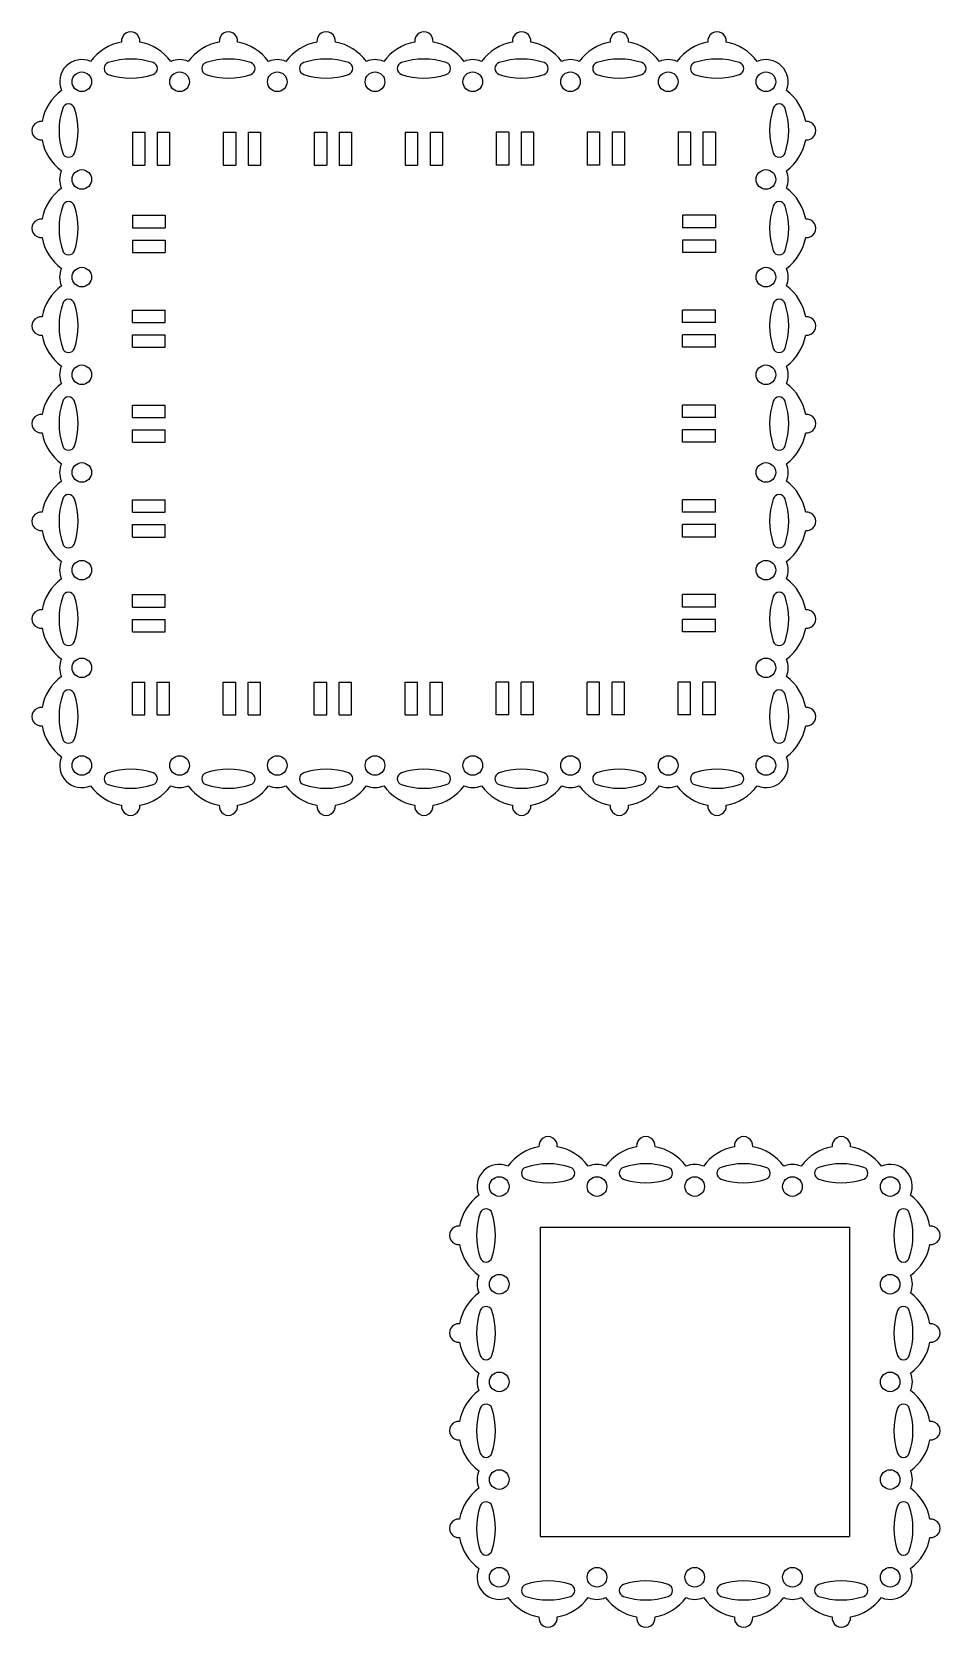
# Model space of a CAD drawing. Extents: x -354 to 222, y -54 to 209.
# Drawn here: x -353.8 to -207.2, y -50.7 to 207 of the extents above; entities that cross this region are included whole.
import ezdxf

# ---------------------------------------------------------------- set-up
doc = ezdxf.new("R2010")
doc.units = 0
doc.layers.get('0').update_dxf_attribs({"linetype": 'CONTINUOUS'})

msp = doc.modelspace()

# ---------------------------------------------------------------- linework, layer by layer
for p, q in [((-337.561151, 190.800518), (-337.561151, 185.500518)), ((-337.561151, 190.800518), (-335.561151, 190.800518)), ((-335.561151, 190.800518), (-335.561151, 185.500518)), ((-333.561151, 190.800518), (-333.561151, 185.500518)), ((-333.561151, 190.800518), (-331.561151, 190.800518)), ((-331.561151, 190.800518), (-331.561151, 185.500518)), ((-322.882825, 190.800518), (-322.882825, 185.500518)), ((-322.882825, 190.800518), (-320.882825, 190.800518)), ((-320.882825, 190.800518), (-320.882825, 185.500518)), ((-318.882825, 190.800518), (-318.882825, 185.500518)), ((-318.882825, 190.800518), (-316.882825, 190.800518)), ((-316.882825, 190.800518), (-316.882825, 185.500518)), ((-308.198659, 190.800518), (-308.198659, 185.500518)), ((-308.198659, 190.800518), (-306.198659, 190.800518)), ((-306.198659, 190.800518), (-306.198659, 185.500518)), ((-304.198659, 190.800518), (-304.198659, 185.500518)), ((-304.198659, 190.800518), (-302.198659, 190.800518)), ((-302.198659, 190.800518), (-302.198659, 185.500518)), ((-293.514493, 190.800518), (-293.514493, 185.500518)), ((-293.514493, 190.800518), (-291.514493, 190.800518)), ((-291.514493, 190.800518), (-291.514493, 185.500518)), ((-289.514493, 190.800518), (-289.514493, 185.500518)), ((-289.514493, 190.800518), (-287.514493, 190.800518)), ((-287.514493, 190.800518), (-287.514493, 185.500518)), ((-278.818663, 190.800518), (-278.818663, 185.500518)), ((-276.818663, 190.800518), (-278.818663, 190.800518)), ((-276.818663, 190.800518), (-276.818663, 185.500518)), ((-274.818663, 190.800518), (-274.818663, 185.500518)), ((-272.818663, 190.800518), (-274.818663, 190.800518)), ((-272.818663, 190.800518), (-272.818663, 185.500518)), ((-264.134497, 190.800518), (-264.134497, 185.500518)), ((-262.134497, 190.800518), (-264.134497, 190.800518)), ((-262.134497, 190.800518), (-262.134497, 185.500518)), ((-260.134497, 190.800518), (-260.134497, 185.500518)), ((-258.134497, 190.800518), (-260.134497, 190.800518)), ((-258.134497, 190.800518), (-258.134497, 185.500518)), ((-249.456171, 190.800518), (-249.456171, 185.500518)), ((-247.456171, 190.800518), (-249.456171, 190.800518)), ((-247.456171, 190.800518), (-247.456171, 185.500518)), ((-245.456171, 190.800518), (-245.456171, 185.500518)), ((-243.456171, 190.800518), (-245.456171, 190.800518)), ((-243.456171, 190.800518), (-243.456171, 185.500518)), ((-337.561151, 185.500518), (-335.561151, 185.500518)), ((-333.561151, 185.500518), (-331.561151, 185.500518)), ((-322.882825, 185.500518), (-320.882825, 185.500518)), ((-318.882825, 185.500518), (-316.882825, 185.500518)), ((-308.198659, 185.500518), (-306.198659, 185.500518)), ((-304.198659, 185.500518), (-302.198659, 185.500518)), ((-293.514493, 185.500518), (-291.514493, 185.500518)), ((-289.514493, 185.500518), (-287.514493, 185.500518)), ((-276.818663, 185.500518), (-278.818663, 185.500518)), ((-272.818663, 185.500518), (-274.818663, 185.500518)), ((-262.134497, 185.500518), (-264.134497, 185.500518)), ((-258.134497, 185.500518), (-260.134497, 185.500518)), ((-247.456171, 185.500518), (-249.456171, 185.500518)), ((-243.456171, 185.500518), (-245.456171, 185.500518)), ((-337.561151, 177.385118), (-332.261151, 177.385118)), ((-337.561151, 177.385118), (-337.561151, 175.385118)), ((-337.561151, 175.385118), (-332.261151, 175.385118)), ((-332.261151, 177.385118), (-332.261151, 175.385118)), ((-243.456171, 177.385118), (-248.756171, 177.385118)), ((-248.756171, 177.385118), (-248.756171, 175.385118)), ((-243.456171, 175.385118), (-248.756171, 175.385118)), ((-243.456171, 177.385118), (-243.456171, 175.385118)), ((-337.561151, 173.385118), (-332.261151, 173.385118)), ((-337.561151, 173.385118), (-337.561151, 171.385118)), ((-332.261151, 173.385118), (-332.261151, 171.385118)), ((-248.756171, 173.385118), (-248.756171, 171.385118)), ((-243.456171, 173.385118), (-248.756171, 173.385118)), ((-243.456171, 173.385118), (-243.456171, 171.385118)), ((-337.561151, 171.385118), (-332.261151, 171.385118)), ((-243.456171, 171.385118), (-248.756171, 171.385118)), ((-337.561151, 162.059287), (-332.261151, 162.059287)), ((-337.561151, 160.059287), (-337.561151, 162.059287)), ((-337.561151, 160.059287), (-332.261151, 160.059287)), ((-332.261151, 160.059287), (-332.261151, 162.059287)), ((-243.456171, 162.059287), (-248.756171, 162.059287)), ((-248.756171, 160.059287), (-248.756171, 162.059287)), ((-243.456171, 160.059287), (-248.756171, 160.059287)), ((-243.456171, 160.059287), (-243.456171, 162.059287)), ((-337.561151, 158.059287), (-332.261151, 158.059287)), ((-337.561151, 156.059287), (-337.561151, 158.059287)), ((-332.261151, 156.059287), (-332.261151, 158.059287)), ((-243.456171, 158.059287), (-248.756171, 158.059287)), ((-248.756171, 156.059287), (-248.756171, 158.059287)), ((-243.456171, 156.059287), (-243.456171, 158.059287)), ((-337.561151, 156.059287), (-332.261151, 156.059287)), ((-243.456171, 156.059287), (-248.756171, 156.059287)), ((-337.561151, 144.733457), (-337.561151, 146.733457)), ((-337.561151, 146.733457), (-332.261151, 146.733457)), ((-337.561151, 144.733457), (-332.261151, 144.733457)), ((-332.261151, 144.733457), (-332.261151, 146.733457)), ((-248.756171, 144.733457), (-248.756171, 146.733457)), ((-243.456171, 146.733457), (-248.756171, 146.733457)), ((-243.456171, 144.733457), (-248.756171, 144.733457)), ((-243.456171, 144.733457), (-243.456171, 146.733457)), ((-337.561151, 142.733457), (-332.261151, 142.733457)), ((-337.561151, 140.733457), (-337.561151, 142.733457)), ((-332.261151, 140.733457), (-332.261151, 142.733457)), ((-243.456171, 142.733457), (-248.756171, 142.733457)), ((-248.756171, 140.733457), (-248.756171, 142.733457)), ((-243.456171, 140.733457), (-243.456171, 142.733457)), ((-337.561151, 140.733457), (-332.261151, 140.733457)), ((-243.456171, 140.733457), (-248.756171, 140.733457)), ((-337.561151, 131.419291), (-332.261151, 131.419291)), ((-337.561151, 129.419291), (-337.561151, 131.419291)), ((-332.261151, 129.419291), (-332.261151, 131.419291)), ((-243.456171, 131.419291), (-248.756171, 131.419291)), ((-248.756171, 129.419291), (-248.756171, 131.419291)), ((-243.456171, 129.419291), (-243.456171, 131.419291)), ((-337.561151, 129.419291), (-332.261151, 129.419291)), ((-243.456171, 129.419291), (-248.756171, 129.419291)), ((-337.561151, 127.419291), (-332.261151, 127.419291)), ((-337.561151, 125.419291), (-337.561151, 127.419291)), ((-332.261151, 125.419291), (-332.261151, 127.419291)), ((-243.456171, 127.419291), (-248.756171, 127.419291)), ((-248.756171, 125.419291), (-248.756171, 127.419291)), ((-243.456171, 125.419291), (-243.456171, 127.419291)), ((-337.561151, 125.419291), (-332.261151, 125.419291)), ((-243.456171, 125.419291), (-248.756171, 125.419291)), ((-337.561151, 116.110965), (-332.261151, 116.110965)), ((-337.561151, 114.110965), (-337.561151, 116.110965)), ((-332.261151, 114.110965), (-332.261151, 116.110965)), ((-243.456171, 116.110965), (-248.756171, 116.110965)), ((-248.756171, 114.110965), (-248.756171, 116.110965)), ((-243.456171, 114.110965), (-243.456171, 116.110965)), ((-337.561151, 114.110965), (-332.261151, 114.110965)), ((-243.456171, 114.110965), (-248.756171, 114.110965)), ((-337.561151, 112.110965), (-332.261151, 112.110965)), ((-337.561151, 110.110965), (-337.561151, 112.110965)), ((-332.261151, 110.110965), (-332.261151, 112.110965)), ((-243.456171, 112.110965), (-248.756171, 112.110965)), ((-248.756171, 110.110965), (-248.756171, 112.110965)), ((-243.456171, 110.110965), (-243.456171, 112.110965)), ((-337.561151, 110.110965), (-332.261151, 110.110965)), ((-243.456171, 110.110965), (-248.756171, 110.110965)), ((-337.561151, 101.995491), (-335.561151, 101.995491)), ((-337.561151, 96.695491), (-337.561151, 101.995491)), ((-335.561151, 96.695491), (-335.561151, 101.995491)), ((-333.561151, 101.995491), (-331.561151, 101.995491)), ((-333.561151, 96.695491), (-333.561151, 101.995491)), ((-331.561151, 96.695491), (-331.561151, 101.995491)), ((-322.882825, 101.995491), (-320.882825, 101.995491)), ((-322.882825, 96.695491), (-322.882825, 101.995491)), ((-320.882825, 96.695491), (-320.882825, 101.995491)), ((-318.882825, 101.995491), (-316.882825, 101.995491)), ((-318.882825, 96.695491), (-318.882825, 101.995491)), ((-316.882825, 96.695491), (-316.882825, 101.995491)), ((-308.198659, 101.995491), (-306.198659, 101.995491)), ((-308.198659, 96.695491), (-308.198659, 101.995491)), ((-306.198659, 96.695491), (-306.198659, 101.995491)), ((-304.198659, 101.995491), (-302.198659, 101.995491)), ((-304.198659, 96.695491), (-304.198659, 101.995491)), ((-302.198659, 96.695491), (-302.198659, 101.995491)), ((-293.514493, 101.995491), (-291.514493, 101.995491)), ((-293.514493, 96.695491), (-293.514493, 101.995491)), ((-291.514493, 96.695491), (-291.514493, 101.995491)), ((-289.514493, 101.995491), (-287.514493, 101.995491)), ((-289.514493, 96.695491), (-289.514493, 101.995491)), ((-287.514493, 96.695491), (-287.514493, 101.995491)), ((-276.818663, 101.995491), (-278.818663, 101.995491)), ((-278.818663, 96.695491), (-278.818663, 101.995491)), ((-276.818663, 96.695491), (-276.818663, 101.995491)), ((-272.818663, 101.995491), (-274.818663, 101.995491)), ((-274.818663, 96.695491), (-274.818663, 101.995491)), ((-272.818663, 96.695491), (-272.818663, 101.995491)), ((-262.134497, 101.995491), (-264.134497, 101.995491)), ((-264.134497, 96.695491), (-264.134497, 101.995491)), ((-262.134497, 96.695491), (-262.134497, 101.995491)), ((-258.134497, 101.995491), (-260.134497, 101.995491)), ((-260.134497, 96.695491), (-260.134497, 101.995491)), ((-258.134497, 96.695491), (-258.134497, 101.995491)), ((-247.456171, 101.995491), (-249.456171, 101.995491)), ((-249.456171, 96.695491), (-249.456171, 101.995491)), ((-247.456171, 96.695491), (-247.456171, 101.995491)), ((-243.456171, 101.995491), (-245.456171, 101.995491)), ((-245.456171, 96.695491), (-245.456171, 101.995491)), ((-243.456171, 96.695491), (-243.456171, 101.995491)), ((-337.561151, 96.695491), (-335.561151, 96.695491)), ((-333.561151, 96.695491), (-331.561151, 96.695491)), ((-322.882825, 96.695491), (-320.882825, 96.695491)), ((-318.882825, 96.695491), (-316.882825, 96.695491)), ((-308.198659, 96.695491), (-306.198659, 96.695491)), ((-304.198659, 96.695491), (-302.198659, 96.695491)), ((-293.514493, 96.695491), (-291.514493, 96.695491)), ((-289.514493, 96.695491), (-287.514493, 96.695491)), ((-276.818663, 96.695491), (-278.818663, 96.695491)), ((-272.818663, 96.695491), (-274.818663, 96.695491)), ((-262.134497, 96.695491), (-264.134497, 96.695491)), ((-258.134497, 96.695491), (-260.134497, 96.695491)), ((-247.456171, 96.695491), (-249.456171, 96.695491)), ((-243.456171, 96.695491), (-245.456171, 96.695491)), ((-271.759814, 13.924902), (-271.759814, -36.012027)), ((-271.759814, 13.924902), (-221.822885, 13.924902)), ((-221.822885, 13.924902), (-221.822885, -36.012027)), ((-271.759814, -36.012027), (-221.822885, -36.012027))]:
    msp.add_line(p, q)
for centre in [(-345.723349, 198.948145), (-329.947724, 198.948145), (-314.172099, 198.948145), (-298.396474, 198.948145), (-282.620848, 198.948145), (-266.845223, 198.948145), (-251.069598, 198.948145), (-235.293973, 198.948145), (-345.723349, 183.17252), (-235.293973, 183.17252), (-345.723349, 167.396895), (-235.293973, 167.396895), (-345.723349, 151.621269), (-235.293973, 151.621269), (-345.723349, 135.845644), (-235.293973, 135.845644), (-345.723349, 120.070019), (-235.293973, 120.070019), (-345.723349, 104.294394), (-235.293973, 104.294394), (-345.723349, 88.518769), (-329.947724, 88.518769), (-314.172099, 88.518769), (-298.396474, 88.518769), (-282.620848, 88.518769), (-266.845223, 88.518769), (-251.069598, 88.518769), (-235.293973, 88.518769), (-278.3426, 20.507688), (-262.566975, 20.507688), (-246.79135, 20.507688), (-231.015724, 20.507688), (-215.240099, 20.507688), (-278.3426, 4.732063), (-215.240099, 4.732063), (-278.3426, -11.043562), (-215.240099, -11.043562), (-278.3426, -26.819188), (-215.240099, -26.819188), (-278.3426, -42.594813), (-262.566975, -42.594813), (-246.79135, -42.594813), (-231.015724, -42.594813), (-215.240099, -42.594813)]:
    msp.add_circle(centre, 1.582786)
for centre, radius, start, end in [((-337.835537, 205.512855), 1.493279, 354.694801, 185.305199), ((-322.059911, 205.512855), 1.493279, 354.694801, 185.305199), ((-306.284286, 205.512855), 1.493279, 354.694801, 185.305199), ((-290.508661, 205.512855), 1.493279, 354.694801, 185.305199), ((-274.733036, 205.512855), 1.493279, 354.694801, 185.305199), ((-258.95741, 205.512855), 1.493279, 354.694801, 185.305199), ((-243.181785, 205.512855), 1.493279, 354.694801, 185.305199), ((-337.835537, 197.43767), 8.075186, 100.610398, 143.455798), ((-337.835537, 197.43767), 8.075186, 36.544202, 79.389602), ((-322.059911, 197.43767), 8.075186, 100.610398, 143.455798), ((-322.059911, 197.43767), 8.075186, 36.544202, 79.389602), ((-306.284286, 197.43767), 8.075186, 100.610398, 143.455798), ((-306.284286, 197.43767), 8.075186, 36.544202, 79.389602), ((-290.508661, 197.43767), 8.075186, 100.610398, 143.455798), ((-290.508661, 197.43767), 8.075186, 36.544202, 79.389602), ((-274.733036, 197.43767), 8.075186, 100.610398, 143.455798), ((-274.733036, 197.43767), 8.075186, 36.544202, 79.389602), ((-258.95741, 197.43767), 8.075186, 100.610398, 143.455798), ((-258.95741, 197.43767), 8.075186, 36.544202, 79.389602), ((-243.181785, 197.43767), 8.075186, 100.610398, 143.455798), ((-243.181785, 197.43767), 8.075186, 36.544202, 79.389602), ((-345.723349, 198.948145), 3.582786, 66.994427, 203.005573), ((-341.135537, 201.08591), 1.005027, 108.543633, 251.456367), ((-337.835537, 191.170129), 11.455513, 71.580477, 108.419523), ((-334.535537, 201.08591), 1.005027, 288.543633, 71.456367), ((-329.947724, 198.948145), 3.582786, 66.994427, 113.005573), ((-325.359911, 201.08591), 1.005027, 108.543633, 251.456367), ((-322.059911, 191.170129), 11.455513, 71.580477, 108.419523), ((-318.759911, 201.08591), 1.005027, 288.543633, 71.456367), ((-314.172099, 198.948145), 3.582786, 66.994427, 113.005573), ((-309.584286, 201.08591), 1.005027, 108.543633, 251.456367), ((-306.284286, 191.170129), 11.455513, 71.580477, 108.419523), ((-302.984286, 201.08591), 1.005027, 288.543633, 71.456367), ((-298.396474, 198.948145), 3.582786, 66.994427, 113.005573), ((-293.808661, 201.08591), 1.005027, 108.543633, 251.456367), ((-290.508661, 191.170129), 11.455513, 71.580477, 108.419523), ((-287.208661, 201.08591), 1.005027, 288.543633, 71.456367), ((-282.620848, 198.948145), 3.582786, 66.994427, 113.005573), ((-278.033036, 201.08591), 1.005027, 108.543633, 251.456367), ((-274.733036, 191.170129), 11.455513, 71.580477, 108.419523), ((-271.433036, 201.08591), 1.005027, 288.543633, 71.456367), ((-266.845223, 198.948145), 3.582786, 66.994427, 113.005573), ((-262.25741, 201.08591), 1.005027, 108.543633, 251.456367), ((-258.95741, 191.170129), 11.455513, 71.580477, 108.419523), ((-255.65741, 201.08591), 1.005027, 288.543633, 71.456367), ((-251.069598, 198.948145), 3.582786, 66.994427, 113.005573), ((-246.481785, 201.08591), 1.005027, 108.543633, 251.456367), ((-243.181785, 191.170129), 11.455513, 71.580477, 108.419523), ((-239.881785, 201.08591), 1.005027, 288.543633, 71.456367), ((-235.293973, 198.948145), 3.582786, 336.994427, 113.005573), ((-337.835537, 211.001692), 11.455513, 251.580477, 288.419523), ((-322.059911, 211.001692), 11.455513, 251.580477, 288.419523), ((-306.284286, 211.001692), 11.455513, 251.580477, 288.419523), ((-290.508661, 211.001692), 11.455513, 251.580477, 288.419523), ((-274.733036, 211.001692), 11.455513, 251.580477, 288.419523), ((-258.95741, 211.001692), 11.455513, 251.580477, 288.419523), ((-243.181785, 211.001692), 11.455513, 251.580477, 288.419523), ((-344.212874, 191.060333), 8.075186, 126.544202, 169.389602), ((-236.804448, 191.060333), 8.075186, 10.610398, 53.455798), ((-337.945333, 191.060333), 11.455513, 161.580477, 198.419523), ((-347.861114, 194.360333), 1.005027, 18.543633, 161.456367), ((-357.776896, 191.060333), 11.455513, 341.580477, 18.419523), ((-223.240426, 191.060333), 11.455513, 161.580477, 198.419523), ((-233.156208, 194.360333), 1.005027, 18.543633, 161.456367), ((-243.071989, 191.060333), 11.455513, 341.580477, 18.419523), ((-352.28806, 191.060333), 1.493279, 84.694801, 275.305199), ((-228.729262, 191.060333), 1.493279, 264.694801, 95.305199), ((-344.212874, 191.060333), 8.075186, 190.610398, 233.455798), ((-236.804448, 191.060333), 8.075186, 306.544202, 349.389602), ((-347.861114, 187.760333), 1.005027, 198.543633, 341.456367), ((-233.156208, 187.760333), 1.005027, 198.543633, 341.456367), ((-345.723349, 183.17252), 3.582786, 156.994427, 203.005573), ((-235.293973, 183.17252), 3.582786, 336.994427, 23.005573), ((-344.212874, 175.284707), 8.075186, 126.544202, 169.389602), ((-236.804448, 175.284707), 8.075186, 10.610398, 53.455798), ((-337.945333, 175.284707), 11.455513, 161.580477, 198.419523), ((-347.861114, 178.584707), 1.005027, 18.543633, 161.456367), ((-357.776896, 175.284707), 11.455513, 341.580477, 18.419523), ((-223.240426, 175.284707), 11.455513, 161.580477, 198.419523), ((-233.156208, 178.584707), 1.005027, 18.543633, 161.456367), ((-243.071989, 175.284707), 11.455513, 341.580477, 18.419523), ((-352.28806, 175.284707), 1.493279, 84.694801, 275.305199), ((-228.729262, 175.284707), 1.493279, 264.694801, 95.305199), ((-344.212874, 175.284707), 8.075186, 190.610398, 233.455798), ((-236.804448, 175.284707), 8.075186, 306.544202, 349.389602), ((-347.861114, 171.984707), 1.005027, 198.543633, 341.456367), ((-233.156208, 171.984707), 1.005027, 198.543633, 341.456367), ((-345.723349, 167.396895), 3.582786, 156.994427, 203.005573), ((-235.293973, 167.396895), 3.582786, 336.994427, 23.005573), ((-344.212874, 159.509082), 8.075186, 126.544202, 169.389602), ((-236.804448, 159.509082), 8.075186, 10.610398, 53.455798), ((-337.945333, 159.509082), 11.455513, 161.580477, 198.419523), ((-347.861114, 162.809082), 1.005027, 18.543633, 161.456367), ((-357.776896, 159.509082), 11.455513, 341.580477, 18.419523), ((-223.240426, 159.509082), 11.455513, 161.580477, 198.419523), ((-233.156208, 162.809082), 1.005027, 18.543633, 161.456367), ((-243.071989, 159.509082), 11.455513, 341.580477, 18.419523), ((-352.28806, 159.509082), 1.493279, 84.694801, 275.305199), ((-228.729262, 159.509082), 1.493279, 264.694801, 95.305199), ((-344.212874, 159.509082), 8.075186, 190.610398, 233.455798), ((-236.804448, 159.509082), 8.075186, 306.544202, 349.389602), ((-347.861114, 156.209082), 1.005027, 198.543633, 341.456367), ((-233.156208, 156.209082), 1.005027, 198.543633, 341.456367), ((-345.723349, 151.621269), 3.582786, 156.994427, 203.005573), ((-235.293973, 151.621269), 3.582786, 336.994427, 23.005573), ((-344.212874, 143.733457), 8.075186, 126.544202, 169.389602), ((-236.804448, 143.733457), 8.075186, 10.610398, 53.455798), ((-337.945333, 143.733457), 11.455513, 161.580477, 198.419523), ((-347.861114, 147.033457), 1.005027, 18.543633, 161.456367), ((-357.776896, 143.733457), 11.455513, 341.580477, 18.419523), ((-223.240426, 143.733457), 11.455513, 161.580477, 198.419523), ((-233.156208, 147.033457), 1.005027, 18.543633, 161.456367), ((-243.071989, 143.733457), 11.455513, 341.580477, 18.419523), ((-352.28806, 143.733457), 1.493279, 84.694801, 275.305199), ((-228.729262, 143.733457), 1.493279, 264.694801, 95.305199), ((-344.212874, 143.733457), 8.075186, 190.610398, 233.455798), ((-236.804448, 143.733457), 8.075186, 306.544202, 349.389602), ((-347.861114, 140.433457), 1.005027, 198.543633, 341.456367), ((-233.156208, 140.433457), 1.005027, 198.543633, 341.456367), ((-345.723349, 135.845644), 3.582786, 156.994427, 203.005573), ((-235.293973, 135.845644), 3.582786, 336.994427, 23.005573), ((-344.212874, 127.957832), 8.075186, 126.544202, 169.389602), ((-236.804448, 127.957832), 8.075186, 10.610398, 53.455798), ((-337.945333, 127.957832), 11.455513, 161.580477, 198.419523), ((-347.861114, 131.257832), 1.005027, 18.543633, 161.456367), ((-357.776896, 127.957832), 11.455513, 341.580477, 18.419523), ((-223.240426, 127.957832), 11.455513, 161.580477, 198.419523), ((-233.156208, 131.257832), 1.005027, 18.543633, 161.456367), ((-243.071989, 127.957832), 11.455513, 341.580477, 18.419523), ((-352.28806, 127.957832), 1.493279, 84.694801, 275.305199), ((-228.729262, 127.957832), 1.493279, 264.694801, 95.305199), ((-344.212874, 127.957832), 8.075186, 190.610398, 233.455798), ((-236.804448, 127.957832), 8.075186, 306.544202, 349.389602), ((-347.861114, 124.657832), 1.005027, 198.543633, 341.456367), ((-233.156208, 124.657832), 1.005027, 198.543633, 341.456367), ((-345.723349, 120.070019), 3.582786, 156.994427, 203.005573), ((-235.293973, 120.070019), 3.582786, 336.994427, 23.005573), ((-344.212874, 112.182206), 8.075186, 126.544202, 169.389602), ((-236.804448, 112.182206), 8.075186, 10.610398, 53.455798), ((-347.861114, 115.482206), 1.005027, 18.543633, 161.456367), ((-233.156208, 115.482206), 1.005027, 18.543633, 161.456367), ((-352.28806, 112.182206), 1.493279, 84.694801, 275.305199), ((-337.945333, 112.182206), 11.455513, 161.580477, 198.419523), ((-357.776896, 112.182206), 11.455513, 341.580477, 18.419523), ((-223.240426, 112.182206), 11.455513, 161.580477, 198.419523), ((-243.071989, 112.182206), 11.455513, 341.580477, 18.419523), ((-228.729262, 112.182206), 1.493279, 264.694801, 95.305199), ((-344.212874, 112.182206), 8.075186, 190.610398, 233.455798), ((-347.861114, 108.882206), 1.005027, 198.543633, 341.456367), ((-233.156208, 108.882206), 1.005027, 198.543633, 341.456367), ((-236.804448, 112.182206), 8.075186, 306.544202, 349.389602), ((-345.723349, 104.294394), 3.582786, 156.994427, 203.005573), ((-235.293973, 104.294394), 3.582786, 336.994427, 23.005573), ((-344.212874, 96.406581), 8.075186, 126.544202, 169.389602), ((-347.861114, 99.706581), 1.005027, 18.543633, 161.456367), ((-233.156208, 99.706581), 1.005027, 18.543633, 161.456367), ((-236.804448, 96.406581), 8.075186, 10.610398, 53.455798), ((-337.945333, 96.406581), 11.455513, 161.580477, 198.419523), ((-357.776896, 96.406581), 11.455513, 341.580477, 18.419523), ((-223.240426, 96.406581), 11.455513, 161.580477, 198.419523), ((-243.071989, 96.406581), 11.455513, 341.580477, 18.419523), ((-352.28806, 96.406581), 1.493279, 84.694801, 275.305199), ((-228.729262, 96.406581), 1.493279, 264.694801, 95.305199), ((-344.212874, 96.406581), 8.075186, 190.610398, 233.455798), ((-347.861114, 93.106581), 1.005027, 198.543633, 341.456367), ((-233.156208, 93.106581), 1.005027, 198.543633, 341.456367), ((-236.804448, 96.406581), 8.075186, 306.544202, 349.389602), ((-345.723349, 88.518769), 3.582786, 156.994427, 293.005573), ((-337.835537, 76.465222), 11.455513, 71.580477, 108.419523), ((-322.059911, 76.465222), 11.455513, 71.580477, 108.419523), ((-306.284286, 76.465222), 11.455513, 71.580477, 108.419523), ((-290.508661, 76.465222), 11.455513, 71.580477, 108.419523), ((-274.733036, 76.465222), 11.455513, 71.580477, 108.419523), ((-258.95741, 76.465222), 11.455513, 71.580477, 108.419523), ((-243.181785, 76.465222), 11.455513, 71.580477, 108.419523), ((-235.293973, 88.518769), 3.582786, 246.994427, 23.005573), ((-337.835537, 90.029244), 8.075186, 216.544202, 259.389602), ((-341.135537, 86.381004), 1.005027, 108.543633, 251.456367), ((-337.835537, 96.296785), 11.455513, 251.580477, 288.419523), ((-337.835537, 90.029244), 8.075186, 280.610398, 323.455798), ((-334.535537, 86.381004), 1.005027, 288.543633, 71.456367), ((-329.947724, 88.518769), 3.582786, 246.994427, 293.005573), ((-322.059911, 90.029244), 8.075186, 216.544202, 259.389602), ((-325.359911, 86.381004), 1.005027, 108.543633, 251.456367), ((-322.059911, 96.296785), 11.455513, 251.580477, 288.419523), ((-322.059911, 90.029244), 8.075186, 280.610398, 323.455798), ((-318.759911, 86.381004), 1.005027, 288.543633, 71.456367), ((-314.172099, 88.518769), 3.582786, 246.994427, 293.005573), ((-306.284286, 90.029244), 8.075186, 216.544202, 259.389602), ((-309.584286, 86.381004), 1.005027, 108.543633, 251.456367), ((-306.284286, 96.296785), 11.455513, 251.580477, 288.419523), ((-306.284286, 90.029244), 8.075186, 280.610398, 323.455798), ((-302.984286, 86.381004), 1.005027, 288.543633, 71.456367), ((-298.396474, 88.518769), 3.582786, 246.994427, 293.005573), ((-290.508661, 90.029244), 8.075186, 216.544202, 259.389602), ((-293.808661, 86.381004), 1.005027, 108.543633, 251.456367), ((-290.508661, 96.296785), 11.455513, 251.580477, 288.419523), ((-290.508661, 90.029244), 8.075186, 280.610398, 323.455798), ((-287.208661, 86.381004), 1.005027, 288.543633, 71.456367), ((-282.620848, 88.518769), 3.582786, 246.994427, 293.005573), ((-274.733036, 90.029244), 8.075186, 216.544202, 259.389602), ((-278.033036, 86.381004), 1.005027, 108.543633, 251.456367), ((-274.733036, 96.296785), 11.455513, 251.580477, 288.419523), ((-274.733036, 90.029244), 8.075186, 280.610398, 323.455798), ((-271.433036, 86.381004), 1.005027, 288.543633, 71.456367), ((-266.845223, 88.518769), 3.582786, 246.994427, 293.005573), ((-258.95741, 90.029244), 8.075186, 216.544202, 259.389602), ((-262.25741, 86.381004), 1.005027, 108.543633, 251.456367), ((-258.95741, 96.296785), 11.455513, 251.580477, 288.419523), ((-258.95741, 90.029244), 8.075186, 280.610398, 323.455798), ((-255.65741, 86.381004), 1.005027, 288.543633, 71.456367), ((-251.069598, 88.518769), 3.582786, 246.994427, 293.005573), ((-243.181785, 90.029244), 8.075186, 216.544202, 259.389602), ((-246.481785, 86.381004), 1.005027, 108.543633, 251.456367), ((-243.181785, 96.296785), 11.455513, 251.580477, 288.419523), ((-243.181785, 90.029244), 8.075186, 280.610398, 323.455798), ((-239.881785, 86.381004), 1.005027, 288.543633, 71.456367), ((-337.835537, 81.954058), 1.493279, 174.694801, 5.305199), ((-322.059911, 81.954058), 1.493279, 174.694801, 5.305199), ((-306.284286, 81.954058), 1.493279, 174.694801, 5.305199), ((-290.508661, 81.954058), 1.493279, 174.694801, 5.305199), ((-274.733036, 81.954058), 1.493279, 174.694801, 5.305199), ((-258.95741, 81.954058), 1.493279, 174.694801, 5.305199), ((-243.181785, 81.954058), 1.493279, 174.694801, 5.305199), ((-270.454788, 27.072398), 1.493279, 354.694801, 185.305199), ((-254.679162, 27.072398), 1.493279, 354.694801, 185.305199), ((-238.903537, 27.072398), 1.493279, 354.694801, 185.305199), ((-223.127912, 27.072398), 1.493279, 354.694801, 185.305199), ((-270.454788, 18.997213), 8.075186, 100.610398, 143.455798), ((-270.454788, 18.997213), 8.075186, 36.544202, 79.389602), ((-254.679162, 18.997213), 8.075186, 100.610398, 143.455798), ((-254.679162, 18.997213), 8.075186, 36.544202, 79.389602), ((-238.903537, 18.997213), 8.075186, 100.610398, 143.455798), ((-238.903537, 18.997213), 8.075186, 36.544202, 79.389602), ((-223.127912, 18.997213), 8.075186, 100.610398, 143.455798), ((-223.127912, 18.997213), 8.075186, 36.544202, 79.389602), ((-278.3426, 20.507688), 3.582786, 66.994427, 203.005573), ((-273.754788, 22.645453), 1.005027, 108.543633, 251.456367), ((-270.454788, 12.729671), 11.455513, 71.580477, 108.419523), ((-267.154788, 22.645453), 1.005027, 288.543633, 71.456367), ((-262.566975, 20.507688), 3.582786, 66.994427, 113.005573), ((-257.979162, 22.645453), 1.005027, 108.543633, 251.456367), ((-254.679162, 12.729671), 11.455513, 71.580477, 108.419523), ((-251.379162, 22.645453), 1.005027, 288.543633, 71.456367), ((-246.79135, 20.507688), 3.582786, 66.994427, 113.005573), ((-242.203537, 22.645453), 1.005027, 108.543633, 251.456367), ((-238.903537, 12.729671), 11.455513, 71.580477, 108.419523), ((-235.603537, 22.645453), 1.005027, 288.543633, 71.456367), ((-231.015724, 20.507688), 3.582786, 66.994427, 113.005573), ((-226.427912, 22.645453), 1.005027, 108.543633, 251.456367), ((-223.127912, 12.729671), 11.455513, 71.580477, 108.419523), ((-219.827912, 22.645453), 1.005027, 288.543633, 71.456367), ((-215.240099, 20.507688), 3.582786, 336.994427, 113.005573), ((-270.454788, 32.561234), 11.455513, 251.580477, 288.419523), ((-254.679162, 32.561234), 11.455513, 251.580477, 288.419523), ((-238.903537, 32.561234), 11.455513, 251.580477, 288.419523), ((-223.127912, 32.561234), 11.455513, 251.580477, 288.419523), ((-276.832125, 12.619875), 8.075186, 126.544202, 169.389602), ((-216.750575, 12.619875), 8.075186, 10.610398, 53.455798), ((-270.564584, 12.619875), 11.455513, 161.580477, 198.419523), ((-280.480365, 15.919875), 1.005027, 18.543633, 161.456367), ((-290.396147, 12.619875), 11.455513, 341.580477, 18.419523), ((-203.186553, 12.619875), 11.455513, 161.580477, 198.419523), ((-213.102334, 15.919875), 1.005027, 18.543633, 161.456367), ((-223.018116, 12.619875), 11.455513, 341.580477, 18.419523), ((-284.907311, 12.619875), 1.493279, 84.694801, 275.305199), ((-208.675389, 12.619875), 1.493279, 264.694801, 95.305199), ((-276.832125, 12.619875), 8.075186, 190.610398, 233.455798), ((-216.750575, 12.619875), 8.075186, 306.544202, 349.389602), ((-280.480365, 9.319875), 1.005027, 198.543633, 341.456367), ((-213.102334, 9.319875), 1.005027, 198.543633, 341.456367), ((-278.3426, 4.732063), 3.582786, 156.994427, 203.005573), ((-215.240099, 4.732063), 3.582786, 336.994427, 23.005573), ((-276.832125, -3.15575), 8.075186, 126.544202, 169.389602), ((-216.750575, -3.15575), 8.075186, 10.610398, 53.455798), ((-270.564584, -3.15575), 11.455513, 161.580477, 198.419523), ((-280.480365, 0.14425), 1.005027, 18.543633, 161.456367), ((-290.396147, -3.15575), 11.455513, 341.580477, 18.419523), ((-203.186553, -3.15575), 11.455513, 161.580477, 198.419523), ((-213.102334, 0.14425), 1.005027, 18.543633, 161.456367), ((-223.018116, -3.15575), 11.455513, 341.580477, 18.419523), ((-284.907311, -3.15575), 1.493279, 84.694801, 275.305199), ((-208.675389, -3.15575), 1.493279, 264.694801, 95.305199), ((-276.832125, -3.15575), 8.075186, 190.610398, 233.455798), ((-216.750575, -3.15575), 8.075186, 306.544202, 349.389602), ((-280.480365, -6.45575), 1.005027, 198.543633, 341.456367), ((-213.102334, -6.45575), 1.005027, 198.543633, 341.456367), ((-278.3426, -11.043562), 3.582786, 156.994427, 203.005573), ((-215.240099, -11.043562), 3.582786, 336.994427, 23.005573), ((-276.832125, -18.931375), 8.075186, 126.544202, 169.389602), ((-216.750575, -18.931375), 8.075186, 10.610398, 53.455798), ((-270.564584, -18.931375), 11.455513, 161.580477, 198.419523), ((-280.480365, -15.631375), 1.005027, 18.543633, 161.456367), ((-290.396147, -18.931375), 11.455513, 341.580477, 18.419523), ((-203.186553, -18.931375), 11.455513, 161.580477, 198.419523), ((-213.102334, -15.631375), 1.005027, 18.543633, 161.456367), ((-223.018116, -18.931375), 11.455513, 341.580477, 18.419523), ((-284.907311, -18.931375), 1.493279, 84.694801, 275.305199), ((-208.675389, -18.931375), 1.493279, 264.694801, 95.305199), ((-276.832125, -18.931375), 8.075186, 190.610398, 233.455798), ((-216.750575, -18.931375), 8.075186, 306.544202, 349.389602), ((-280.480365, -22.231375), 1.005027, 198.543633, 341.456367), ((-213.102334, -22.231375), 1.005027, 198.543633, 341.456367), ((-278.3426, -26.819188), 3.582786, 156.994427, 203.005573), ((-215.240099, -26.819188), 3.582786, 336.994427, 23.005573), ((-276.832125, -34.707), 8.075186, 126.544202, 169.389602), ((-216.750575, -34.707), 8.075186, 10.610398, 53.455798), ((-280.480365, -31.407), 1.005027, 18.543633, 161.456367), ((-213.102334, -31.407), 1.005027, 18.543633, 161.456367), ((-284.907311, -34.707), 1.493279, 84.694801, 275.305199), ((-270.564584, -34.707), 11.455513, 161.580477, 198.419523), ((-290.396147, -34.707), 11.455513, 341.580477, 18.419523), ((-203.186553, -34.707), 11.455513, 161.580477, 198.419523), ((-223.018116, -34.707), 11.455513, 341.580477, 18.419523), ((-208.675389, -34.707), 1.493279, 264.694801, 95.305199), ((-276.832125, -34.707), 8.075186, 190.610398, 233.455798), ((-280.480365, -38.007), 1.005027, 198.543633, 341.456367), ((-213.102334, -38.007), 1.005027, 198.543633, 341.456367), ((-216.750575, -34.707), 8.075186, 306.544202, 349.389602), ((-278.3426, -42.594813), 3.582786, 156.994427, 293.005573), ((-215.240099, -42.594813), 3.582786, 246.994427, 23.005573), ((-273.754788, -44.732578), 1.005027, 108.543633, 251.456367), ((-270.454788, -54.648359), 11.455513, 71.580477, 108.419523), ((-267.154788, -44.732578), 1.005027, 288.543633, 71.456367), ((-257.979162, -44.732578), 1.005027, 108.543633, 251.456367), ((-254.679162, -54.648359), 11.455513, 71.580477, 108.419523), ((-251.379162, -44.732578), 1.005027, 288.543633, 71.456367), ((-242.203537, -44.732578), 1.005027, 108.543633, 251.456367), ((-238.903537, -54.648359), 11.455513, 71.580477, 108.419523), ((-235.603537, -44.732578), 1.005027, 288.543633, 71.456367), ((-226.427912, -44.732578), 1.005027, 108.543633, 251.456367), ((-223.127912, -54.648359), 11.455513, 71.580477, 108.419523), ((-219.827912, -44.732578), 1.005027, 288.543633, 71.456367), ((-270.454788, -41.084338), 8.075186, 216.544202, 259.389602), ((-270.454788, -34.816796), 11.455513, 251.580477, 288.419523), ((-270.454788, -41.084338), 8.075186, 280.610398, 323.455798), ((-262.566975, -42.594813), 3.582786, 246.994427, 293.005573), ((-254.679162, -41.084338), 8.075186, 216.544202, 259.389602), ((-254.679162, -34.816796), 11.455513, 251.580477, 288.419523), ((-254.679162, -41.084338), 8.075186, 280.610398, 323.455798), ((-246.79135, -42.594813), 3.582786, 246.994427, 293.005573), ((-238.903537, -41.084338), 8.075186, 216.544202, 259.389602), ((-238.903537, -34.816796), 11.455513, 251.580477, 288.419523), ((-238.903537, -41.084338), 8.075186, 280.610398, 323.455798), ((-231.015724, -42.594813), 3.582786, 246.994427, 293.005573), ((-223.127912, -41.084338), 8.075186, 216.544202, 259.389602), ((-223.127912, -34.816796), 11.455513, 251.580477, 288.419523), ((-223.127912, -41.084338), 8.075186, 280.610398, 323.455798), ((-270.454788, -49.159523), 1.493279, 174.694801, 5.305199), ((-254.679162, -49.159523), 1.493279, 174.694801, 5.305199), ((-238.903537, -49.159523), 1.493279, 174.694801, 5.305199), ((-223.127912, -49.159523), 1.493279, 174.694801, 5.305199)]:
    msp.add_arc(centre, radius, start, end)

doc.saveas('drawing.dxf')
